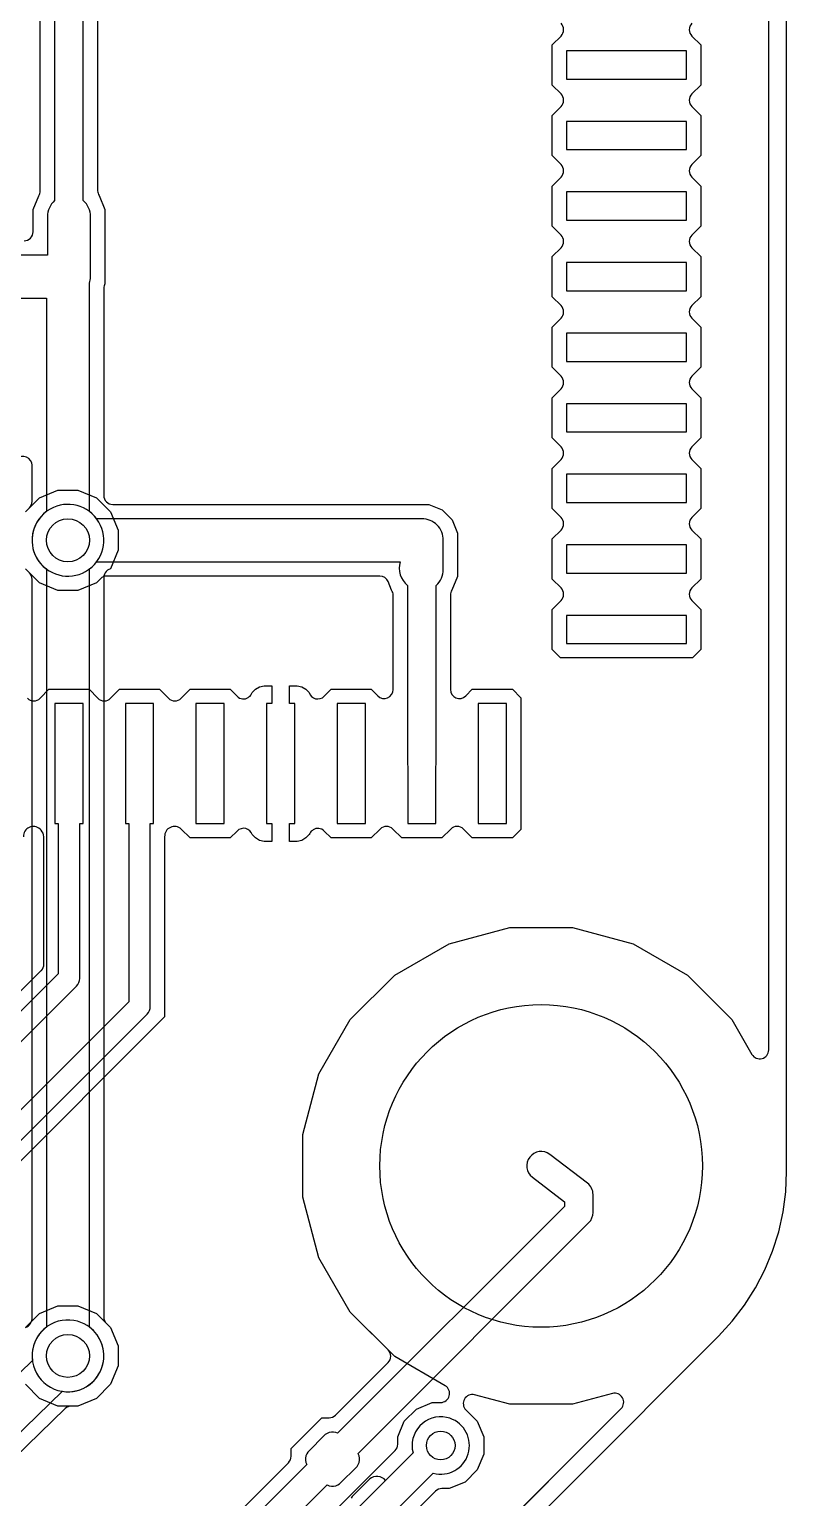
# Model space of a CAD drawing. Header units: millimetres. Extents: x -12.6 to 79.4, y -27 to 65.1.
# Drawn here: x 68.67 to 79.4, y -3.28 to 17.53 of the extents above; entities that cross this region are included whole.
import ezdxf

# ---------------------------------------------------------------- set-up
doc = ezdxf.new("R2010")
doc.units = ezdxf.units.MM

msp = doc.modelspace()

# ---------------------------------------------------------------- linework, layer by layer
at = {"layer": '16_copper'}
for points in [[(70.455, -6.008), (73.851, -2.612, 0.198912), (73.889, -2.522), (73.889, -2.419), (73.981, -2.195), (74.153, -2.023), (74.377, -1.93), (74.497, -1.93, 0.767326), (74.561, -1.693), (73.846, -1.281), (73.217, -0.652), (72.773, 0.118), (72.542, 0.978), (72.542, 1.867), (72.773, 2.726), (73.217, 3.497), (73.846, 4.126), (74.617, 4.57), (75.476, 4.801), (76.365, 4.801), (77.225, 4.57), (77.995, 4.126), (78.624, 3.497), (78.909, 3.002, 0.767326), (79.146, 3.066), (79.146, 34.984, 0.767326)], [(68.612, 10.69), (68.812, 10.89), (69.074, 10.998), (69.356, 10.998), (69.618, 10.89), (69.818, 10.69), (69.926, 10.428), (69.926, 10.146), (69.818, 9.884, 0.35282), (69.723, 9.737), (69.723, -0.72, 0.198912), (69.76, -0.809), (69.818, -0.867), (69.926, -1.129), (69.926, -1.411), (69.818, -1.673), (69.618, -1.873), (69.356, -1.981), (69.074, -1.981), (68.812, -1.873), (68.612, -1.673)], [(68.612, -0.867, 0.35282), (68.707, -0.72), (68.707, 9.737, 0.198912), (68.67, 9.826), (68.612, 9.884)], [(68.724, -10.363), (77.054, -2.017, 0.766951), (76.931, -1.804), (76.365, -1.956), (75.476, -1.956), (74.978, -1.822, 0.767324), (74.855, -2.035), (75.015, -2.195), (75.108, -2.419), (75.108, -2.661), (75.015, -2.885), (74.844, -3.057), (74.619, -3.15), (74.516, -3.15, 0.198912), (74.426, -3.187), (70.925, -6.688, 0.147546)]]:
    msp.add_lwpolyline(points, format="xyb", dxfattribs=at)
for points in [[(69.3, -1.772, 0.658793), (69.52, -0.863), (69.52, 9.88, 0.987052), (68.921, 10.702), (68.876, 10.666, 0.473572), (68.91, 9.88), (68.91, -0.863), (68.876, -0.891), (68.836, -0.931), (68.8, -0.976), (68.77, -1.024), (68.745, -1.075), (68.726, -1.129), (68.713, -1.185), (68.707, -1.241), (68.707, -1.299), (68.713, -1.355), (68.726, -1.411), (68.745, -1.465), (68.77, -1.516), (68.8, -1.564), (68.836, -1.609), (68.876, -1.649), (68.921, -1.685), (68.969, -1.715), (69.02, -1.74), (69.074, -1.759), (69.13, -1.772), (69.186, -1.778), (69.244, -1.778)], [(70.684, -6.705), (70.653, -6.673), (74.393, -2.933, 0.967801), (74.629, -2.154), (74.578, -2.141, 0.555737), (74.106, -2.645), (70.365, -6.386), (69.697, -5.717), (68.709, -6.705), (69.697, -7.692)]]:
    msp.add_lwpolyline(points, format="xyb", close=True, dxfattribs=at)
at = {"layer": '1_copper'}
for points in [[(56.517, -18.606), (72.341, -2.783, 0.198912), (72.378, -2.693), (72.378, -2.584), (72.815, -2.147), (72.917, -2.147, 0.198912), (73.007, -2.11), (73.752, -1.366, 0.414214), (73.752, -1.186), (73.217, -0.652), (72.773, 0.118), (72.542, 0.978), (72.542, 1.867), (72.773, 2.726), (73.217, 3.497), (73.846, 4.126), (74.617, 4.57), (75.476, 4.801), (76.365, 4.801), (77.225, 4.57), (77.995, 4.126), (78.624, 3.497), (78.909, 3.002, 0.767326), (79.146, 3.066), (79.146, 34.984, 0.767326)], [(68.378, 13.717), (68.91, 13.717), (68.91, 10.694, 0.987052), (69.509, 9.872), (69.554, 9.908, 0.049624), (69.622, 9.982), (73.925, 9.982, 0.304166), (74.027, 9.647), (74.027, 7.122, 0.044268), (74.03, 7.086), (74.03, 6.272), (74.43, 6.272), (74.43, 7.087, 0.042989), (74.433, 7.122), (74.433, 9.647, 0.213273), (74.535, 9.874), (74.535, 10.287, 0.414214), (74.23, 10.592), (69.622, 10.592, 0.071237), (69.52, 10.694), (69.52, 13.929, 0.077653), (69.535, 14.022), (69.535, 14.874, 0.213139), (69.433, 15.101), (69.433, 30.58)], [(69.027, 30.559), (69.027, 15.101, 0.213273), (68.925, 14.874), (68.925, 14.327), (68.378, 14.327, 0.213139)], [(68.595, 14.53, 0.414214), (68.722, 14.657), (68.722, 14.975), (68.802, 15.168, 0.147721), (68.824, 15.239), (68.824, 21.871, 0.668185)], [(69.636, 21.871), (69.636, 15.239, 0.140398), (69.657, 15.17), (69.738, 14.975), (69.738, 13.921, 0.126159), (69.723, 13.859), (69.723, 10.922, 0.414214), (69.85, 10.795), (74.331, 10.795), (74.518, 10.718), (74.661, 10.575), (74.738, 10.388), (74.738, 9.773), (74.658, 9.58, 0.147721), (74.636, 9.509), (74.636, 8.172, 0.668185), (74.853, 8.082), (74.946, 8.175), (75.514, 8.175), (75.633, 8.056), (75.633, 6.188), (75.514, 6.069), (74.946, 6.069), (74.82, 6.195, 0.414214), (74.64, 6.195), (74.514, 6.069), (73.946, 6.069), (73.82, 6.195, 0.414214), (73.64, 6.195), (73.514, 6.069), (72.946, 6.069), (72.847, 6.167, 0.352188), (72.689, 6.184), (72.679, 6.176, 0.134492), (72.633, 6.116), (72.586, 6.069), (72.528, 6.035), (72.463, 6.018), (72.357, 6.018), (72.357, 6.272), (72.43, 6.272), (72.43, 7.972), (72.357, 7.972), (72.357, 8.226), (72.463, 8.226), (72.528, 8.208), (72.586, 8.175), (72.633, 8.128, 0.56434), (72.847, 8.077), (72.946, 8.175), (73.514, 8.175), (73.607, 8.082, 0.668185), (73.824, 8.172), (73.824, 9.509, 0.140398), (73.803, 9.578), (73.752, 9.701, 0.303347), (73.635, 9.779), (69.765, 9.779, 0.198912), (69.676, 9.742), (69.618, 9.684), (69.356, 9.576), (69.074, 9.576), (68.812, 9.684), (68.612, 9.884)], [(78.057, 17.612, 0.414214), (78.057, 17.432), (78.183, 17.306), (78.183, 16.738), (78.057, 16.612, 0.414214), (78.057, 16.432), (78.183, 16.306), (78.183, 15.738), (78.057, 15.612, 0.414214), (78.057, 15.432), (78.183, 15.306), (78.183, 14.738), (78.057, 14.612, 0.414214), (78.057, 14.432), (78.183, 14.306), (78.183, 13.738), (78.057, 13.612, 0.414214), (78.057, 13.432), (78.183, 13.306), (78.183, 12.738), (78.057, 12.612, 0.414214), (78.057, 12.432), (78.183, 12.306), (78.183, 11.738), (78.057, 11.612, 0.414214), (78.057, 11.432), (78.183, 11.306), (78.183, 10.738), (78.057, 10.612, 0.414214), (78.057, 10.432), (78.183, 10.306), (78.183, 9.738), (78.057, 9.612, 0.414214), (78.057, 9.432), (78.183, 9.306), (78.183, 8.738), (78.064, 8.619), (76.196, 8.619), (76.077, 8.738), (76.077, 9.306), (76.203, 9.432, 0.414214), (76.203, 9.612), (76.077, 9.738), (76.077, 10.306), (76.203, 10.432, 0.414214), (76.203, 10.612), (76.077, 10.738), (76.077, 11.306), (76.203, 11.432, 0.414214), (76.203, 11.612), (76.077, 11.738), (76.077, 12.306), (76.203, 12.432, 0.414214), (76.203, 12.612), (76.077, 12.738), (76.077, 13.306), (76.203, 13.432, 0.414214), (76.203, 13.612), (76.077, 13.738), (76.077, 14.306), (76.203, 14.432, 0.414214), (76.203, 14.612), (76.077, 14.738), (76.077, 15.306), (76.203, 15.432, 0.414214), (76.203, 15.612), (76.077, 15.738), (76.077, 16.306), (76.203, 16.432, 0.414214), (76.203, 16.612), (76.077, 16.738), (76.077, 17.306), (76.203, 17.432, 0.414214), (76.203, 17.612)], [(68.612, 10.69), (68.67, 10.748, 0.198912), (68.707, 10.837), (68.707, 11.349, 0.668185), (68.49, 11.439)], [(68.64, 8.049, 0.414214), (68.82, 8.049), (68.946, 8.175), (69.514, 8.175), (69.64, 8.049, 0.414214), (69.82, 8.049), (69.946, 8.175), (70.514, 8.175), (70.64, 8.049, 0.414214), (70.82, 8.049), (70.946, 8.175), (71.514, 8.175), (71.613, 8.077, 0.352188), (71.771, 8.059), (71.781, 8.067, 0.134492), (71.827, 8.128), (71.874, 8.175), (71.932, 8.208), (71.997, 8.226), (72.103, 8.226), (72.103, 7.972), (72.03, 7.972), (72.03, 6.272), (72.103, 6.272), (72.103, 6.018), (71.997, 6.018), (71.932, 6.035), (71.874, 6.069), (71.827, 6.116, 0.56434), (71.613, 6.167), (71.514, 6.069), (70.946, 6.069), (70.82, 6.195, 0.668173), (70.586, 6.087), (70.586, 3.535), (65.925, -1.126)], [(55.143, -4.254), (58.229, -1.168), (65.532, -1.168, 0.198912), (65.64, -1.124), (70.338, 3.574, 0.198912), (70.382, 3.682), (70.382, 6.272), (70.43, 6.272), (70.43, 7.972), (70.03, 7.972), (70.03, 6.272), (70.078, 6.272), (70.078, 3.745), (65.469, -0.864), (58.166, -0.864, 0.198912), (58.058, -0.908), (54.883, -4.083, 0.198912)], [(65.259, -0.108), (69.338, 3.971, 0.198912), (69.382, 4.079), (69.382, 6.272), (69.43, 6.272), (69.43, 7.972), (69.03, 7.972), (69.03, 6.272), (69.078, 6.272), (69.078, 4.142), (65.088, 0.152)], [(65.041, 0.393), (68.837, 4.189), (68.841, 4.193, 0.187824), (68.874, 4.279), (68.874, 6.087, 0.180399), (68.837, 6.177), (68.82, 6.195, 0.668173), (68.586, 6.087)], [(56.792, -19.194), (72.888, -3.098), (72.889, -3.099), (72.918, -3.111), (72.949, -3.117), (72.98, -3.117), (73.011, -3.111), (73.04, -3.099), (73.066, -3.082), (73.313, -2.835), (73.33, -2.809), (73.342, -2.78), (73.348, -2.749), (73.348, -2.718), (73.342, -2.687), (73.33, -2.658), (73.326, -2.653), (76.598, 0.618, 0.198912), (76.657, 0.762), (76.657, 1.016, 0.23407), (76.577, 1.178), (76.044, 1.584, 1), (75.797, 1.261), (76.251, 0.915), (76.251, 0.846), (73.037, -2.367), (73.011, -2.357), (72.98, -2.35), (72.949, -2.35), (72.918, -2.357), (72.889, -2.369), (72.863, -2.386), (72.617, -2.632), (72.6, -2.658), (72.588, -2.687), (72.581, -2.718), (72.581, -2.749), (72.588, -2.78), (72.6, -2.809), (72.601, -2.81), (56.564, -18.847)], [(68.612, -0.867), (68.812, -0.667), (69.074, -0.559), (69.356, -0.559), (69.618, -0.667), (69.818, -0.867), (69.926, -1.129), (69.926, -1.411), (69.818, -1.673), (69.618, -1.873), (69.356, -1.981), (69.264, -1.981, 0.195356), (69.176, -2.017), (60.174, -10.775, 0.003428)], [(54.445, -24.668), (77.054, -2.017, 0.766951), (76.931, -1.804), (76.365, -1.956), (75.476, -1.956), (74.978, -1.822, 0.767324), (74.855, -2.035), (75.015, -2.195), (75.108, -2.419), (75.108, -2.661), (75.015, -2.885), (74.844, -3.057), (74.619, -3.15), (74.516, -3.15, 0.198912), (74.426, -3.187), (74.217, -3.396, 0.185658)], [(73.977, -3.349), (74.393, -2.933, 0.967801), (74.629, -2.154), (74.578, -2.141, 0.555737), (74.106, -2.645), (73.715, -3.035), (73.695, -3.014), (73.669, -2.997), (73.64, -2.985), (73.609, -2.979), (73.578, -2.979), (73.547, -2.985), (73.518, -2.997), (73.492, -3.014), (73.245, -3.261), (73.228, -3.287)]]:
    msp.add_lwpolyline(points, format="xyb", dxfattribs=at)
for points in [[(77.98, 17.222), (76.28, 17.222), (76.28, 16.822), (77.98, 16.822)], [(77.98, 16.222), (76.28, 16.222), (76.28, 15.822), (77.98, 15.822)], [(77.98, 15.222), (76.28, 15.222), (76.28, 14.822), (77.98, 14.822)], [(77.98, 14.222), (76.28, 14.222), (76.28, 13.822), (77.98, 13.822)], [(77.98, 13.222), (76.28, 13.222), (76.28, 12.822), (77.98, 12.822)], [(77.98, 12.222), (76.28, 12.222), (76.28, 11.822), (77.98, 11.822)], [(77.98, 11.222), (76.28, 11.222), (76.28, 10.822), (77.98, 10.822)], [(77.98, 10.222), (76.28, 10.222), (76.28, 9.822), (77.98, 9.822)], [(77.98, 9.222), (76.28, 9.222), (76.28, 8.822), (77.98, 8.822)], [(71.43, 7.972), (71.03, 7.972), (71.03, 6.272), (71.43, 6.272)], [(73.43, 7.972), (73.03, 7.972), (73.03, 6.272), (73.43, 6.272)], [(75.43, 7.972), (75.03, 7.972), (75.03, 6.272), (75.43, 6.272)]]:
    msp.add_lwpolyline(points, close=True, dxfattribs=at)
msp.add_lwpolyline([(51.296, -10.11, 0.188703), (51.092, -10.198), (48.864, -12.427), (47.987, -12.427), (47.987, -13.735), (49.295, -13.735), (49.295, -12.858), (51.434, -10.719), (58.572, -10.719), (58.572, -12.293, 0.987052), (59.172, -13.115), (59.216, -13.079, 0.473572), (59.182, -12.293), (59.182, -10.719), (59.817, -10.719, 0.195354), (60.03, -10.632), (69.136, -1.772, 0.994029), (69.3, -0.768), (69.244, -0.762, 0.469312), (68.711, -1.335), (59.693, -10.109), (51.308, -10.109)], format="xyb", close=True, dxfattribs=at)
at = {"layer": 'drills_PTH'}
msp.add_circle((75.921, 1.422), 2.286, dxfattribs=at)
at = {"layer": 'drills_via_1_16'}
for centre, radius in [((69.215, 10.287), 0.305), ((69.215, -1.27), 0.305), ((74.498, -2.54), 0.203)]:
    msp.add_circle(centre, radius, dxfattribs=at)
at = {"layer": 'outline'}
msp.add_lwpolyline([(15.72, -27.026), (51.081, -27.026), (51.369, -27.013), (51.655, -26.975), (51.936, -26.913), (52.211, -26.826), (52.477, -26.716), (52.732, -26.583), (52.975, -26.428), (53.204, -26.253), (53.416, -26.058), (53.419, -26.056), (78.435, -0.992), (78.63, -0.78), (78.805, -0.551), (78.96, -0.308), (79.092, -0.052), (79.202, 0.214), (79.289, 0.489), (79.351, 0.77), (79.388, 1.056), (79.4, 1.341), (79.4, 36.706)], dxfattribs=at)

doc.saveas('drawing.dxf')
